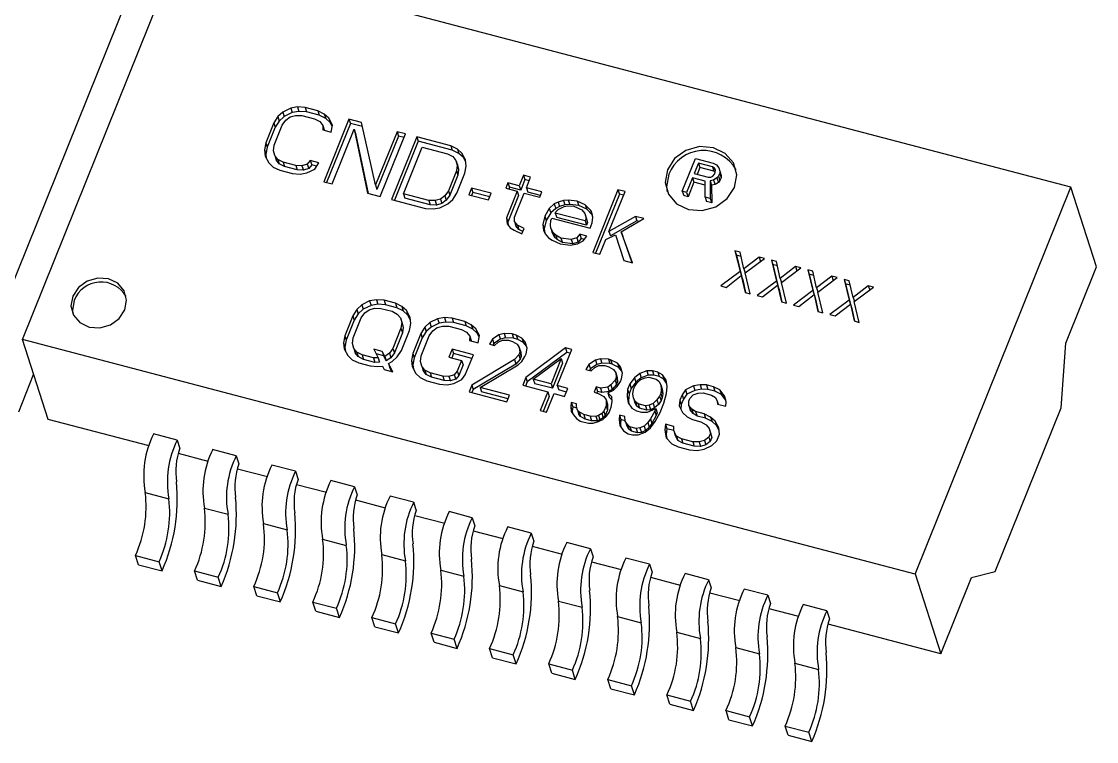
# Model space of a CAD drawing. Header units: millimetres. Extents: x 2 to 1109, y 2 to 430.
# Drawn here: x 88.8 to 105.67, y 192.52 to 203.81 of the extents above; entities that cross this region are included whole.
import ezdxf

# ---------------------------------------------------------------- set-up
doc = ezdxf.new("R2010")
doc.units = ezdxf.units.MM
doc.header["$LTSCALE"] = 0.5
doc.layers.add('几何体', color=7, linetype='Continuous')

msp = doc.modelspace()

# ---------------------------------------------------------------- linework, layer by layer
at = {"layer": '几何体'}
for p, q in [((88.36, 198.946), (90.801, 205.013)), ((88.818, 198.826), (91.259, 204.892)), ((105.264, 201.217), (91.263, 204.892)), ((92.903, 202.394), (92.825, 202.322)), ((93.026, 202.454), (92.903, 202.394)), ((92.903, 202.394), (92.926, 202.325)), ((93.048, 202.386), (92.926, 202.325)), ((93.02, 202.317), (93.103, 202.342)), ((93.131, 202.473), (93.026, 202.454)), ((93.026, 202.454), (93.048, 202.386)), ((93.154, 202.404), (93.048, 202.386)), ((93.103, 202.342), (93.2, 202.339)), ((93.251, 202.465), (93.131, 202.473)), ((93.131, 202.473), (93.154, 202.404)), ((93.273, 202.396), (93.154, 202.404)), ((93.2, 202.339), (93.4, 202.287)), ((93.451, 202.412), (93.251, 202.465)), ((93.251, 202.465), (93.273, 202.396)), ((93.473, 202.343), (93.273, 202.396)), ((93.553, 202.362), (93.451, 202.412)), ((93.451, 202.412), (93.473, 202.343)), ((93.576, 202.293), (93.473, 202.343)), ((93.625, 202.297), (93.553, 202.362)), ((93.553, 202.362), (93.576, 202.293)), ((92.761, 202.224), (92.635, 201.91)), ((92.825, 202.322), (92.761, 202.224)), ((92.761, 202.224), (92.783, 202.155)), ((92.768, 201.875), (92.894, 202.189)), ((92.847, 202.253), (92.783, 202.155)), ((92.825, 202.322), (92.847, 202.253)), ((92.926, 202.325), (92.847, 202.253)), ((92.894, 202.189), (92.95, 202.266)), ((92.95, 202.266), (93.02, 202.317)), ((93.4, 202.287), (93.481, 202.243)), ((93.481, 202.243), (93.531, 202.183)), ((93.531, 202.183), (93.528, 202.115)), ((93.531, 202.183), (93.553, 202.114)), ((93.939, 202.284), (93.544, 201.302)), ((93.648, 202.228), (93.576, 202.293)), ((93.962, 202.215), (93.589, 201.29)), ((93.681, 202.19), (93.625, 202.297)), ((93.625, 202.297), (93.648, 202.228)), ((93.677, 202.171), (93.648, 202.228)), ((93.661, 202.08), (93.681, 202.19)), ((94.139, 202.231), (93.939, 202.284)), ((93.939, 202.284), (93.962, 202.215)), ((94.154, 202.165), (93.962, 202.215)), ((94.358, 201.25), (94.139, 202.231)), ((92.783, 202.155), (92.657, 201.841)), ((93.528, 202.115), (93.661, 202.08)), ((93.553, 202.114), (93.553, 202.108)), ((93.677, 201.267), (94.022, 202.124)), ((94.022, 202.124), (94.233, 201.121)), ((94.022, 202.124), (94.044, 202.055)), ((94.044, 202.055), (94.241, 201.119)), ((94.695, 202.086), (94.358, 201.25)), ((94.717, 202.017), (94.38, 201.181)), ((94.432, 201.068), (94.828, 202.051)), ((95.005, 202.004), (94.61, 201.022)), ((94.828, 202.051), (94.695, 202.086)), ((94.695, 202.086), (94.717, 202.017)), ((94.805, 201.994), (94.717, 202.017)), ((95.538, 201.864), (95.005, 202.004)), ((95.005, 202.004), (95.028, 201.935)), ((92.635, 201.91), (92.615, 201.8)), ((92.635, 201.91), (92.657, 201.841)), ((92.657, 201.841), (92.637, 201.731)), ((92.757, 201.786), (92.768, 201.875)), ((95.028, 201.935), (94.655, 201.01)), ((94.794, 201.112), (95.088, 201.844)), ((95.561, 201.795), (95.028, 201.935)), ((95.088, 201.844), (95.488, 201.739)), ((95.641, 201.814), (95.538, 201.864)), ((95.538, 201.864), (95.561, 201.795)), ((92.615, 201.8), (92.626, 201.704)), ((92.615, 201.8), (92.637, 201.731)), ((92.626, 201.704), (92.681, 201.597)), ((92.637, 201.731), (92.644, 201.668)), ((92.776, 201.711), (92.757, 201.786)), ((92.826, 201.652), (92.776, 201.711)), ((92.776, 201.711), (92.798, 201.642)), ((95.488, 201.739), (95.568, 201.695)), ((95.663, 201.745), (95.561, 201.795)), ((95.568, 201.695), (95.618, 201.635)), ((95.713, 201.749), (95.641, 201.814)), ((95.641, 201.814), (95.663, 201.745)), ((95.735, 201.68), (95.663, 201.745)), ((95.768, 201.642), (95.713, 201.749)), ((95.713, 201.749), (95.735, 201.68)), ((95.772, 201.609), (95.735, 201.68)), ((99.168, 201.153), (99.374, 201.665)), ((99.374, 201.665), (99.652, 201.592)), ((92.681, 201.597), (92.753, 201.532)), ((92.753, 201.532), (92.856, 201.482)), ((92.848, 201.583), (92.798, 201.642)), ((92.906, 201.608), (92.826, 201.652)), ((92.826, 201.652), (92.848, 201.583)), ((92.928, 201.539), (92.848, 201.583)), ((93.106, 201.555), (92.906, 201.608)), ((92.906, 201.608), (92.928, 201.539)), ((93.128, 201.486), (92.928, 201.539)), ((93.203, 201.553), (93.106, 201.555)), ((93.106, 201.555), (93.128, 201.486)), ((93.287, 201.577), (93.203, 201.553)), ((93.203, 201.553), (93.225, 201.484)), ((93.309, 201.508), (93.225, 201.484)), ((93.281, 201.44), (93.403, 201.5)), ((93.334, 201.634), (93.287, 201.577)), ((93.287, 201.577), (93.309, 201.508)), ((93.356, 201.565), (93.309, 201.508)), ((93.467, 201.599), (93.334, 201.634)), ((93.334, 201.634), (93.356, 201.565)), ((93.432, 201.545), (93.356, 201.565)), ((93.403, 201.5), (93.467, 201.599)), ((95.618, 201.635), (95.637, 201.561)), ((95.618, 201.635), (95.641, 201.566)), ((95.637, 201.561), (95.626, 201.472)), ((95.637, 201.561), (95.66, 201.492)), ((95.641, 201.566), (95.66, 201.492)), ((95.66, 201.492), (95.648, 201.403)), ((95.759, 201.437), (95.779, 201.547)), ((95.779, 201.547), (95.768, 201.642)), ((99.422, 201.593), (99.356, 201.429)), ((99.444, 201.524), (99.401, 201.417)), ((99.642, 201.535), (99.422, 201.593)), ((99.422, 201.593), (99.444, 201.524)), ((99.664, 201.466), (99.444, 201.524)), ((99.672, 201.515), (99.642, 201.535)), ((99.642, 201.535), (99.664, 201.466)), ((99.652, 201.592), (99.706, 201.566)), ((99.687, 201.487), (99.672, 201.515)), ((99.672, 201.515), (99.686, 201.472)), ((99.706, 201.566), (99.739, 201.521)), ((99.739, 201.521), (99.756, 201.469)), ((92.856, 201.482), (93.055, 201.43)), ((93.055, 201.43), (93.175, 201.422)), ((93.225, 201.484), (93.128, 201.486)), ((93.175, 201.422), (93.281, 201.44)), ((95.626, 201.472), (95.5, 201.158)), ((95.648, 201.403), (95.522, 201.089)), ((95.626, 201.472), (95.648, 201.403)), ((95.633, 201.123), (95.759, 201.437)), ((96.679, 201.403), (96.612, 201.236)), ((96.701, 201.334), (96.634, 201.167)), ((96.79, 201.374), (96.679, 201.403)), ((96.679, 201.403), (96.701, 201.334)), ((96.767, 201.317), (96.701, 201.334)), ((96.723, 201.207), (96.79, 201.374)), ((99.33, 201.364), (99.237, 201.134)), ((99.527, 201.312), (99.33, 201.364)), ((99.33, 201.364), (99.352, 201.295)), ((99.356, 201.429), (99.576, 201.371)), ((99.576, 201.371), (99.615, 201.373)), ((99.66, 201.325), (99.605, 201.315)), ((99.615, 201.373), (99.647, 201.389)), ((99.647, 201.389), (99.672, 201.418)), ((99.712, 201.36), (99.66, 201.325)), ((99.66, 201.325), (99.682, 201.256)), ((99.685, 201.452), (99.664, 201.466)), ((99.672, 201.418), (99.685, 201.451)), ((99.685, 201.451), (99.687, 201.487)), ((99.737, 201.389), (99.712, 201.36)), ((99.712, 201.36), (99.735, 201.291)), ((99.759, 201.32), (99.735, 201.291)), ((99.755, 201.433), (99.737, 201.389)), ((99.737, 201.389), (99.759, 201.32)), ((99.756, 201.469), (99.755, 201.433)), ((99.755, 201.433), (99.777, 201.364)), ((99.756, 201.469), (99.779, 201.4)), ((99.777, 201.364), (99.759, 201.32)), ((99.779, 201.4), (99.777, 201.364)), ((93.544, 201.302), (93.677, 201.267)), ((94.358, 201.25), (94.38, 201.181)), ((95.5, 201.158), (95.444, 201.08)), ((95.5, 201.158), (95.522, 201.089)), ((95.861, 201.202), (95.819, 201.097)), ((96.172, 201.12), (95.861, 201.202)), ((95.861, 201.202), (95.883, 201.133)), ((96.434, 201.283), (96.4, 201.199)), ((96.4, 201.199), (96.578, 201.152)), ((96.578, 201.152), (96.41, 200.734)), ((96.612, 201.236), (96.434, 201.283)), ((96.434, 201.283), (96.456, 201.214)), ((96.456, 201.214), (96.446, 201.187)), ((96.634, 201.167), (96.456, 201.214)), ((96.578, 201.152), (96.6, 201.083)), ((96.612, 201.236), (96.634, 201.167)), ((96.967, 201.143), (96.723, 201.207)), ((96.723, 201.207), (96.745, 201.138)), ((98.159, 201.176), (97.764, 200.194)), ((98.27, 201.147), (98.159, 201.176)), ((98.159, 201.176), (98.181, 201.107)), ((99.237, 201.134), (99.168, 201.153)), ((99.168, 201.153), (99.19, 201.084)), ((99.352, 201.295), (99.26, 201.066)), ((99.527, 201.249), (99.352, 201.295)), ((99.527, 201.058), (99.527, 201.312)), ((99.605, 201.315), (99.608, 201.037)), ((99.605, 201.315), (99.627, 201.247)), ((99.682, 201.256), (99.627, 201.247)), ((99.627, 201.247), (99.631, 200.968)), ((99.735, 201.291), (99.682, 201.256)), ((102.822, 195.15), (105.264, 201.217)), ((105.665, 199.966), (105.261, 201.218)), ((94.233, 201.121), (94.432, 201.068)), ((94.61, 201.022), (95.143, 200.882)), ((95.194, 201.007), (94.794, 201.112)), ((94.794, 201.112), (94.816, 201.043)), ((95.216, 200.938), (94.816, 201.043)), ((95.291, 201.005), (95.194, 201.007)), ((95.194, 201.007), (95.216, 200.938)), ((95.374, 201.029), (95.291, 201.005)), ((95.291, 201.005), (95.313, 200.936)), ((95.444, 201.08), (95.374, 201.029)), ((95.374, 201.029), (95.397, 200.96)), ((95.466, 201.011), (95.397, 200.96)), ((95.444, 201.08), (95.466, 201.011)), ((95.522, 201.089), (95.466, 201.011)), ((95.491, 200.952), (95.569, 201.024)), ((95.569, 201.024), (95.633, 201.123)), ((95.819, 201.097), (96.13, 201.016)), ((95.883, 201.133), (95.864, 201.085)), ((96.149, 201.063), (95.883, 201.133)), ((96.13, 201.016), (96.172, 201.12)), ((96.6, 201.083), (96.432, 200.665)), ((96.538, 200.747), (96.689, 201.123)), ((96.689, 201.123), (96.933, 201.059)), ((96.944, 201.086), (96.745, 201.138)), ((96.933, 201.059), (96.967, 201.143)), ((97.222, 200.983), (97.161, 200.953)), ((97.306, 201.008), (97.222, 200.983)), ((97.222, 200.983), (97.244, 200.914)), ((97.381, 201.011), (97.306, 201.008)), ((97.306, 201.008), (97.328, 200.939)), ((97.522, 200.997), (97.381, 201.011)), ((97.381, 201.011), (97.403, 200.942)), ((97.647, 200.941), (97.522, 200.997)), ((97.522, 200.997), (97.545, 200.928)), ((98.181, 201.107), (97.809, 200.182)), ((98.018, 200.52), (98.27, 201.147)), ((98.247, 201.09), (98.181, 201.107)), ((99.26, 201.066), (99.19, 201.084)), ((99.237, 201.134), (99.26, 201.066)), ((99.608, 201.037), (99.527, 201.058)), ((99.527, 201.058), (99.549, 200.99)), ((99.631, 200.968), (99.549, 200.99)), ((99.608, 201.037), (99.631, 200.968)), ((95.143, 200.882), (95.263, 200.874)), ((95.313, 200.936), (95.216, 200.938)), ((95.263, 200.874), (95.368, 200.892)), ((95.397, 200.96), (95.313, 200.936)), ((95.368, 200.892), (95.491, 200.952)), ((97.083, 200.881), (97.01, 200.762)), ((97.161, 200.953), (97.083, 200.881)), ((97.083, 200.881), (97.105, 200.812)), ((97.183, 200.884), (97.105, 200.812)), ((97.161, 200.953), (97.183, 200.884)), ((97.177, 200.81), (97.185, 200.831)), ((97.244, 200.914), (97.183, 200.884)), ((97.185, 200.831), (97.224, 200.867)), ((97.224, 200.867), (97.316, 200.912)), ((97.328, 200.939), (97.244, 200.914)), ((97.316, 200.912), (97.369, 200.922)), ((97.403, 200.942), (97.328, 200.939)), ((97.369, 200.922), (97.466, 200.919)), ((97.545, 200.928), (97.403, 200.942)), ((97.466, 200.919), (97.591, 200.863)), ((97.669, 200.872), (97.545, 200.928)), ((97.591, 200.863), (97.641, 200.804)), ((97.733, 200.849), (97.647, 200.941)), ((97.647, 200.941), (97.669, 200.872)), ((97.755, 200.78), (97.669, 200.872)), ((97.766, 200.748), (97.733, 200.849)), ((97.733, 200.849), (97.755, 200.78)), ((96.41, 200.734), (96.421, 200.639)), ((96.41, 200.734), (96.432, 200.665)), ((96.432, 200.665), (96.437, 200.619)), ((96.535, 200.678), (96.538, 200.747)), ((96.584, 200.619), (96.535, 200.678)), ((96.535, 200.678), (96.557, 200.61)), ((97.01, 200.762), (96.982, 200.63)), ((97.032, 200.693), (97.004, 200.561)), ((97.01, 200.762), (97.032, 200.693)), ((97.105, 200.812), (97.032, 200.693)), ((97.101, 200.622), (97.104, 200.691)), ((97.104, 200.691), (97.121, 200.732)), ((97.121, 200.732), (97.721, 200.575)), ((97.643, 200.688), (97.177, 200.81)), ((97.177, 200.81), (97.199, 200.741)), ((97.666, 200.619), (97.199, 200.741)), ((97.641, 200.804), (97.66, 200.73)), ((97.641, 200.804), (97.663, 200.735)), ((97.66, 200.73), (97.643, 200.688)), ((97.643, 200.688), (97.666, 200.619)), ((97.66, 200.73), (97.682, 200.661)), ((97.663, 200.735), (97.682, 200.661)), ((97.682, 200.661), (97.666, 200.619)), ((97.721, 200.575), (97.754, 200.659)), ((97.754, 200.659), (97.766, 200.748)), ((97.766, 200.748), (97.755, 200.78)), ((98.433, 200.758), (98.018, 200.52)), ((98.455, 200.689), (98.04, 200.451)), ((98.212, 200.515), (98.566, 200.723)), ((98.566, 200.723), (98.433, 200.758)), ((98.433, 200.758), (98.455, 200.689)), ((98.492, 200.679), (98.455, 200.689)), ((96.421, 200.639), (96.47, 200.58)), ((96.47, 200.58), (96.529, 200.541)), ((96.529, 200.541), (96.653, 200.485)), ((96.607, 200.55), (96.557, 200.61)), ((96.687, 200.569), (96.584, 200.619)), ((96.584, 200.619), (96.607, 200.55)), ((96.668, 200.521), (96.607, 200.55)), ((96.653, 200.485), (96.687, 200.569)), ((96.982, 200.63), (96.993, 200.535)), ((96.982, 200.63), (97.004, 200.561)), ((96.993, 200.535), (97.02, 200.482)), ((97.004, 200.561), (97.011, 200.499)), ((97.02, 200.482), (97.07, 200.422)), ((97.107, 200.574), (97.101, 200.622)), ((97.148, 200.494), (97.107, 200.574)), ((97.107, 200.574), (97.129, 200.506)), ((97.17, 200.425), (97.129, 200.506)), ((97.184, 200.462), (97.148, 200.494)), ((97.148, 200.494), (97.17, 200.425)), ((97.559, 200.479), (97.512, 200.422)), ((97.67, 200.45), (97.559, 200.479)), ((97.559, 200.479), (97.582, 200.41)), ((98.018, 200.52), (98.04, 200.451)), ((98.386, 200.031), (98.212, 200.515)), ((98.212, 200.515), (98.235, 200.446)), ((97.07, 200.422), (97.128, 200.384)), ((97.128, 200.384), (97.253, 200.328)), ((97.206, 200.393), (97.17, 200.425)), ((97.265, 200.417), (97.184, 200.462)), ((97.184, 200.462), (97.206, 200.393)), ((97.287, 200.349), (97.206, 200.393)), ((97.253, 200.328), (97.417, 200.308)), ((97.428, 200.398), (97.265, 200.417)), ((97.265, 200.417), (97.287, 200.349)), ((97.451, 200.329), (97.287, 200.349)), ((97.417, 200.308), (97.523, 200.327)), ((97.512, 200.422), (97.428, 200.398)), ((97.428, 200.398), (97.451, 200.329)), ((97.534, 200.353), (97.451, 200.329)), ((97.512, 200.422), (97.534, 200.353)), ((97.523, 200.327), (97.614, 200.372)), ((97.582, 200.41), (97.534, 200.353)), ((97.632, 200.397), (97.582, 200.41)), ((97.614, 200.372), (97.67, 200.45)), ((97.875, 200.165), (97.967, 200.395)), ((97.967, 200.395), (98.121, 200.47)), ((98.121, 200.47), (98.253, 200.066)), ((98.383, 200.031), (98.235, 200.446)), ((97.764, 200.194), (97.875, 200.165)), ((100.076, 200.198), (99.995, 200.219)), ((99.995, 200.219), (100.074, 199.893)), ((99.995, 200.219), (100.017, 200.151)), ((100.091, 200.131), (100.017, 200.151)), ((100.017, 200.151), (100.096, 199.824)), ((100.136, 199.934), (100.076, 200.198)), ((98.253, 200.066), (98.386, 200.031)), ((100.375, 200.12), (100.136, 199.934)), ((100.155, 199.872), (100.457, 200.098)), ((100.457, 200.098), (100.375, 200.12)), ((100.375, 200.12), (100.397, 200.053)), ((100.647, 200.048), (100.565, 200.07)), ((100.565, 200.07), (100.644, 199.743)), ((100.565, 200.07), (100.588, 200.001)), ((100.662, 199.981), (100.588, 200.001)), ((100.588, 200.001), (100.667, 199.675)), ((100.706, 199.785), (100.647, 200.048)), ((100.946, 199.97), (100.706, 199.785)), ((101.027, 199.949), (100.946, 199.97)), ((100.946, 199.97), (100.967, 199.903)), ((100.074, 199.893), (99.773, 199.667)), ((99.854, 199.645), (100.094, 199.831)), ((100.074, 199.893), (100.096, 199.824)), ((100.094, 199.831), (100.153, 199.567)), ((100.094, 199.831), (100.116, 199.762)), ((100.096, 199.824), (100.096, 199.824)), ((100.136, 199.934), (100.156, 199.872)), ((100.234, 199.546), (100.155, 199.872)), ((100.726, 199.722), (101.027, 199.949)), ((101.217, 199.899), (101.136, 199.92)), ((101.136, 199.92), (101.215, 199.594)), ((101.136, 199.92), (101.158, 199.851)), ((101.232, 199.832), (101.158, 199.851)), ((101.158, 199.851), (101.237, 199.525)), ((101.276, 199.635), (101.217, 199.899)), ((101.516, 199.82), (101.276, 199.635)), ((101.597, 199.799), (101.516, 199.82)), ((101.516, 199.82), (101.537, 199.754)), ((105.183, 198.769), (105.665, 199.966)), ((99.773, 199.667), (99.854, 199.645)), ((100.116, 199.762), (100.16, 199.565)), ((100.644, 199.743), (100.343, 199.517)), ((100.424, 199.496), (100.664, 199.681)), ((100.644, 199.743), (100.667, 199.675)), ((100.664, 199.681), (100.723, 199.417)), ((100.664, 199.681), (100.686, 199.612)), ((100.667, 199.675), (100.666, 199.674)), ((100.706, 199.785), (100.726, 199.722)), ((100.805, 199.396), (100.726, 199.722)), ((101.276, 199.635), (101.296, 199.573)), ((101.296, 199.572), (101.597, 199.799)), ((101.788, 199.749), (101.706, 199.77)), ((101.706, 199.77), (101.785, 199.444)), ((101.706, 199.77), (101.728, 199.701)), ((101.803, 199.682), (101.728, 199.701)), ((101.728, 199.701), (101.807, 199.375)), ((101.847, 199.485), (101.788, 199.749)), ((102.086, 199.67), (101.847, 199.485)), ((101.866, 199.423), (102.168, 199.649)), ((102.168, 199.649), (102.086, 199.67)), ((102.086, 199.67), (102.108, 199.604)), ((100.153, 199.567), (100.234, 199.546)), ((100.343, 199.517), (100.424, 199.496)), ((100.686, 199.612), (100.73, 199.415)), ((101.215, 199.594), (100.913, 199.367)), ((100.995, 199.346), (101.235, 199.531)), ((101.215, 199.594), (101.237, 199.525)), ((101.235, 199.531), (101.294, 199.268)), ((101.235, 199.531), (101.257, 199.462)), ((101.237, 199.525), (101.237, 199.525)), ((101.375, 199.246), (101.296, 199.572)), ((101.847, 199.485), (101.867, 199.423)), ((94.065, 199.299), (94.001, 199.201)), ((94.143, 199.371), (94.065, 199.299)), ((94.065, 199.299), (94.087, 199.231)), ((94.165, 199.303), (94.087, 199.231)), ((94.265, 199.432), (94.143, 199.371)), ((94.143, 199.371), (94.165, 199.303)), ((94.288, 199.363), (94.165, 199.303)), ((94.259, 199.295), (94.343, 199.319)), ((94.371, 199.45), (94.265, 199.432)), ((94.265, 199.432), (94.288, 199.363)), ((94.393, 199.381), (94.288, 199.363)), ((94.343, 199.319), (94.44, 199.316)), ((94.49, 199.442), (94.371, 199.45)), ((94.371, 199.45), (94.393, 199.381)), ((94.513, 199.373), (94.393, 199.381)), ((94.44, 199.316), (94.618, 199.27)), ((94.668, 199.395), (94.49, 199.442)), ((94.49, 199.442), (94.513, 199.373)), ((94.69, 199.326), (94.513, 199.373)), ((94.771, 199.345), (94.668, 199.395)), ((94.668, 199.395), (94.69, 199.326)), ((94.793, 199.276), (94.69, 199.326)), ((94.843, 199.28), (94.771, 199.345)), ((94.771, 199.345), (94.793, 199.276)), ((100.723, 199.417), (100.805, 199.396)), ((100.913, 199.367), (100.995, 199.346)), ((101.257, 199.462), (101.301, 199.266)), ((101.785, 199.444), (101.484, 199.218)), ((101.565, 199.196), (101.805, 199.382)), ((101.785, 199.444), (101.807, 199.375)), ((101.805, 199.382), (101.864, 199.118)), ((101.805, 199.382), (101.827, 199.313)), ((101.807, 199.375), (101.807, 199.375)), ((101.827, 199.313), (101.871, 199.116)), ((101.945, 199.096), (101.866, 199.423)), ((94.001, 199.201), (93.874, 198.887)), ((94.023, 199.132), (93.897, 198.818)), ((94.001, 199.201), (94.023, 199.132)), ((94.008, 198.852), (94.134, 199.166)), ((94.087, 199.231), (94.023, 199.132)), ((94.134, 199.166), (94.19, 199.244)), ((94.19, 199.244), (94.259, 199.295)), ((94.618, 199.27), (94.698, 199.226)), ((94.698, 199.226), (94.748, 199.166)), ((94.748, 199.166), (94.767, 199.092)), ((94.748, 199.166), (94.77, 199.097)), ((94.865, 199.211), (94.793, 199.276)), ((94.898, 199.173), (94.843, 199.28)), ((94.843, 199.28), (94.865, 199.211)), ((94.902, 199.14), (94.865, 199.211)), ((94.909, 199.078), (94.898, 199.173)), ((95.331, 199.152), (95.209, 199.092)), ((95.437, 199.17), (95.331, 199.152)), ((95.331, 199.152), (95.354, 199.083)), ((95.557, 199.162), (95.437, 199.17)), ((95.437, 199.17), (95.459, 199.101)), ((95.756, 199.11), (95.557, 199.162)), ((95.557, 199.162), (95.579, 199.093)), ((101.294, 199.268), (101.375, 199.246)), ((101.484, 199.218), (101.565, 199.196)), ((94.756, 199.003), (94.629, 198.689)), ((94.767, 199.092), (94.756, 199.003)), ((94.756, 199.003), (94.778, 198.934)), ((94.763, 198.654), (94.889, 198.968)), ((94.767, 199.092), (94.789, 199.023)), ((94.77, 199.097), (94.789, 199.023)), ((94.789, 199.023), (94.778, 198.934)), ((94.889, 198.968), (94.909, 199.078)), ((95.131, 199.02), (95.067, 198.921)), ((95.209, 199.092), (95.131, 199.02)), ((95.131, 199.02), (95.153, 198.951)), ((95.231, 199.023), (95.153, 198.951)), ((95.2, 198.886), (95.256, 198.964)), ((95.209, 199.092), (95.231, 199.023)), ((95.354, 199.083), (95.231, 199.023)), ((95.256, 198.964), (95.325, 199.015)), ((95.325, 199.015), (95.409, 199.039)), ((95.459, 199.101), (95.354, 199.083)), ((95.409, 199.039), (95.506, 199.037)), ((95.579, 199.093), (95.459, 199.101)), ((95.506, 199.037), (95.706, 198.984)), ((95.779, 199.041), (95.579, 199.093)), ((95.706, 198.984), (95.786, 198.94)), ((95.859, 199.06), (95.756, 199.11)), ((95.756, 199.11), (95.779, 199.041)), ((95.881, 198.991), (95.779, 199.041)), ((95.931, 198.994), (95.859, 199.06)), ((95.859, 199.06), (95.881, 198.991)), ((95.953, 198.926), (95.881, 198.991)), ((95.986, 198.888), (95.931, 198.994)), ((95.931, 198.994), (95.953, 198.926)), ((101.864, 199.118), (101.945, 199.096)), ((89.223, 197.575), (88.818, 198.826)), ((102.822, 195.15), (88.821, 198.825)), ((93.874, 198.887), (93.855, 198.777)), ((93.874, 198.887), (93.897, 198.818)), ((93.897, 198.818), (93.877, 198.708)), ((93.996, 198.763), (94.008, 198.852)), ((94.778, 198.934), (94.652, 198.62)), ((95.067, 198.921), (94.94, 198.607)), ((95.089, 198.852), (94.963, 198.539)), ((95.067, 198.921), (95.089, 198.852)), ((95.074, 198.572), (95.2, 198.886)), ((95.153, 198.951), (95.089, 198.852)), ((95.786, 198.94), (95.836, 198.881)), ((95.836, 198.881), (95.833, 198.812)), ((95.833, 198.812), (95.966, 198.777)), ((95.836, 198.881), (95.858, 198.812)), ((95.858, 198.812), (95.858, 198.806)), ((95.983, 198.868), (95.953, 198.926)), ((95.966, 198.777), (95.986, 198.888)), ((96.193, 198.833), (96.143, 198.754)), ((96.293, 198.9), (96.193, 198.833)), ((96.193, 198.833), (96.215, 198.764)), ((96.315, 198.831), (96.215, 198.764)), ((96.283, 198.786), (96.349, 198.815)), ((96.375, 198.924), (96.293, 198.9)), ((96.293, 198.9), (96.315, 198.831)), ((96.397, 198.855), (96.315, 198.831)), ((96.349, 198.815), (96.44, 198.815)), ((96.499, 198.915), (96.375, 198.924)), ((96.375, 198.924), (96.397, 198.855)), ((96.521, 198.846), (96.397, 198.855)), ((96.44, 198.815), (96.506, 198.797)), ((96.564, 198.898), (96.499, 198.915)), ((96.499, 198.915), (96.521, 198.846)), ((96.506, 198.797), (96.58, 198.755)), ((96.587, 198.829), (96.521, 198.846)), ((96.654, 198.851), (96.564, 198.898)), ((96.564, 198.898), (96.587, 198.829)), ((96.677, 198.782), (96.587, 198.829)), ((96.703, 198.792), (96.654, 198.851)), ((96.654, 198.851), (96.677, 198.782)), ((96.736, 198.691), (96.703, 198.792)), ((93.855, 198.777), (93.865, 198.682)), ((93.855, 198.777), (93.877, 198.708)), ((93.865, 198.682), (93.92, 198.575)), ((93.877, 198.708), (93.884, 198.646)), ((94.015, 198.688), (93.996, 198.763)), ((94.065, 198.629), (94.015, 198.688)), ((94.015, 198.688), (94.038, 198.62)), ((94.146, 198.585), (94.065, 198.629)), ((94.065, 198.629), (94.087, 198.56)), ((94.329, 198.675), (94.398, 198.542)), ((94.463, 198.64), (94.329, 198.675)), ((94.504, 198.56), (94.463, 198.64)), ((94.463, 198.64), (94.485, 198.572)), ((94.629, 198.689), (94.574, 198.611)), ((94.629, 198.689), (94.652, 198.62)), ((94.698, 198.555), (94.763, 198.654)), ((95.558, 198.677), (95.507, 198.551)), ((95.891, 198.589), (95.558, 198.677)), ((95.558, 198.677), (95.58, 198.608)), ((96.143, 198.754), (96.225, 198.732)), ((96.215, 198.764), (96.199, 198.739)), ((96.225, 198.732), (96.283, 198.786)), ((96.58, 198.755), (96.612, 198.7)), ((96.62, 198.629), (96.603, 198.587)), ((96.612, 198.7), (96.62, 198.629)), ((96.612, 198.7), (96.634, 198.631)), ((96.62, 198.629), (96.642, 198.56)), ((96.634, 198.631), (96.642, 198.56)), ((96.725, 198.724), (96.677, 198.782)), ((97.337, 198.695), (96.715, 198.234)), ((96.718, 198.603), (96.736, 198.691)), ((97.359, 198.626), (96.737, 198.165)), ((97.208, 198.105), (97.435, 198.669)), ((97.435, 198.669), (97.337, 198.695)), ((97.337, 198.695), (97.359, 198.626)), ((97.412, 198.612), (97.359, 198.626)), ((105.109, 197.755), (105.183, 198.769)), ((93.92, 198.575), (93.992, 198.51)), ((93.992, 198.51), (94.095, 198.46)), ((94.087, 198.56), (94.038, 198.62)), ((94.168, 198.516), (94.087, 198.56)), ((94.095, 198.46), (94.273, 198.413)), ((94.323, 198.538), (94.146, 198.585)), ((94.146, 198.585), (94.168, 198.516)), ((94.346, 198.469), (94.168, 198.516)), ((94.398, 198.542), (94.323, 198.538)), ((94.323, 198.538), (94.346, 198.469)), ((94.421, 198.473), (94.346, 198.469)), ((94.485, 198.572), (94.367, 198.602)), ((94.398, 198.542), (94.421, 198.473)), ((94.526, 198.491), (94.485, 198.572)), ((94.574, 198.611), (94.504, 198.56)), ((94.504, 198.56), (94.526, 198.491)), ((94.596, 198.542), (94.526, 198.491)), ((94.559, 198.453), (94.62, 198.483)), ((94.628, 198.32), (94.559, 198.453)), ((94.559, 198.453), (94.581, 198.384)), ((94.574, 198.611), (94.596, 198.542)), ((94.652, 198.62), (94.596, 198.542)), ((94.62, 198.483), (94.698, 198.555)), ((94.94, 198.607), (94.921, 198.497)), ((94.921, 198.497), (94.931, 198.402)), ((94.921, 198.497), (94.943, 198.428)), ((94.94, 198.607), (94.963, 198.539)), ((94.963, 198.539), (94.943, 198.428)), ((95.062, 198.483), (95.074, 198.572)), ((95.081, 198.409), (95.062, 198.483)), ((95.507, 198.551), (95.707, 198.499)), ((95.58, 198.608), (95.552, 198.539)), ((95.868, 198.532), (95.58, 198.608)), ((95.707, 198.499), (95.64, 198.331)), ((95.707, 198.499), (95.729, 198.43)), ((95.765, 198.276), (95.891, 198.589)), ((96.536, 198.512), (95.866, 198.11)), ((96.603, 198.587), (96.536, 198.512)), ((96.536, 198.512), (96.559, 198.443)), ((96.625, 198.518), (96.559, 198.443)), ((96.593, 198.428), (96.651, 198.482)), ((96.603, 198.587), (96.625, 198.518)), ((96.642, 198.56), (96.625, 198.518)), ((96.651, 198.482), (96.701, 198.561)), ((96.701, 198.561), (96.718, 198.603)), ((96.83, 198.204), (97.269, 198.528)), ((97.269, 198.528), (97.11, 198.13)), ((97.292, 198.459), (97.132, 198.062)), ((97.269, 198.528), (97.292, 198.459)), ((97.805, 198.503), (97.705, 198.436)), ((97.887, 198.527), (97.805, 198.503)), ((97.805, 198.503), (97.827, 198.434)), ((97.909, 198.458), (97.827, 198.434)), ((98.011, 198.518), (97.887, 198.527)), ((97.887, 198.527), (97.909, 198.458)), ((98.033, 198.449), (97.909, 198.458)), ((98.043, 198.509), (98.011, 198.518)), ((98.011, 198.518), (98.033, 198.449)), ((98.15, 198.458), (98.043, 198.509)), ((98.043, 198.509), (98.066, 198.44)), ((98.199, 198.399), (98.15, 198.458)), ((98.15, 198.458), (98.172, 198.389)), ((94.273, 198.413), (94.392, 198.405)), ((94.392, 198.405), (94.467, 198.408)), ((94.467, 198.408), (94.495, 198.355)), ((94.495, 198.355), (94.628, 198.32)), ((94.613, 198.324), (94.581, 198.384)), ((94.931, 198.402), (94.987, 198.295)), ((94.943, 198.428), (94.95, 198.366)), ((94.987, 198.295), (95.059, 198.23)), ((95.131, 198.349), (95.081, 198.409)), ((95.081, 198.409), (95.104, 198.34)), ((95.153, 198.28), (95.104, 198.34)), ((95.212, 198.305), (95.131, 198.349)), ((95.131, 198.349), (95.153, 198.28)), ((95.412, 198.253), (95.212, 198.305)), ((95.212, 198.305), (95.234, 198.236)), ((95.64, 198.331), (95.592, 198.275)), ((95.64, 198.331), (95.662, 198.263)), ((95.729, 198.43), (95.662, 198.263)), ((96.559, 198.443), (95.888, 198.041)), ((95.997, 198.076), (96.593, 198.428)), ((97.705, 198.436), (97.655, 198.357)), ((97.655, 198.357), (97.737, 198.335)), ((97.705, 198.436), (97.727, 198.367)), ((97.727, 198.367), (97.712, 198.342)), ((97.827, 198.434), (97.727, 198.367)), ((97.737, 198.335), (97.795, 198.39)), ((97.795, 198.39), (97.862, 198.418)), ((97.862, 198.418), (97.952, 198.418)), ((97.952, 198.418), (98.018, 198.401)), ((98.018, 198.401), (98.092, 198.358)), ((98.066, 198.44), (98.033, 198.449)), ((98.172, 198.389), (98.066, 198.44)), ((98.092, 198.358), (98.124, 198.303)), ((98.124, 198.303), (98.132, 198.232)), ((98.124, 198.303), (98.146, 198.234)), ((98.221, 198.331), (98.172, 198.389)), ((98.231, 198.298), (98.199, 198.399)), ((98.214, 198.21), (98.231, 198.298)), ((98.503, 198.296), (98.42, 198.226)), ((98.61, 198.337), (98.503, 198.296)), ((98.503, 198.296), (98.525, 198.227)), ((98.701, 198.337), (98.61, 198.337)), ((98.61, 198.337), (98.633, 198.269)), ((98.783, 198.315), (98.701, 198.337)), ((98.701, 198.337), (98.723, 198.268)), ((98.857, 198.273), (98.783, 198.315)), ((98.783, 198.315), (98.805, 198.246)), ((88.761, 197.696), (88.995, 198.277)), ((95.059, 198.23), (95.161, 198.18)), ((95.234, 198.236), (95.153, 198.28)), ((95.161, 198.18), (95.361, 198.127)), ((95.434, 198.184), (95.234, 198.236)), ((95.361, 198.127), (95.481, 198.119)), ((95.509, 198.25), (95.412, 198.253)), ((95.412, 198.253), (95.434, 198.184)), ((95.531, 198.181), (95.434, 198.184)), ((95.481, 198.119), (95.586, 198.137)), ((95.592, 198.275), (95.509, 198.25)), ((95.509, 198.25), (95.531, 198.181)), ((95.615, 198.206), (95.531, 198.181)), ((95.586, 198.137), (95.709, 198.198)), ((95.592, 198.275), (95.615, 198.206)), ((95.662, 198.263), (95.615, 198.206)), ((95.709, 198.198), (95.765, 198.276)), ((96.715, 198.234), (96.665, 198.109)), ((96.737, 198.165), (96.71, 198.097)), ((96.715, 198.234), (96.737, 198.165)), ((97.11, 198.13), (96.83, 198.204)), ((96.83, 198.204), (96.853, 198.135)), ((97.132, 198.062), (96.853, 198.135)), ((97.11, 198.13), (97.132, 198.062)), ((98.048, 198.115), (97.999, 198.082)), ((98.115, 198.19), (98.048, 198.115)), ((98.048, 198.115), (98.071, 198.046)), ((98.137, 198.121), (98.071, 198.046)), ((98.132, 198.232), (98.115, 198.19)), ((98.115, 198.19), (98.137, 198.121)), ((98.132, 198.232), (98.154, 198.163)), ((98.154, 198.163), (98.137, 198.121)), ((98.146, 198.234), (98.154, 198.163)), ((98.147, 198.089), (98.197, 198.169)), ((98.197, 198.169), (98.214, 198.21)), ((98.345, 198.13), (98.311, 198.046)), ((98.42, 198.226), (98.345, 198.13)), ((98.345, 198.13), (98.367, 198.061)), ((98.442, 198.157), (98.367, 198.061)), ((98.419, 198.087), (98.46, 198.146)), ((98.42, 198.226), (98.442, 198.157)), ((98.525, 198.227), (98.442, 198.157)), ((98.46, 198.146), (98.519, 198.2)), ((98.519, 198.2), (98.585, 198.229)), ((98.633, 198.269), (98.525, 198.227)), ((98.585, 198.229), (98.642, 198.237)), ((98.723, 198.268), (98.633, 198.269)), ((98.642, 198.237), (98.757, 198.206)), ((98.805, 198.246), (98.723, 198.268)), ((98.757, 198.206), (98.798, 198.173)), ((98.798, 198.173), (98.831, 198.118)), ((98.879, 198.204), (98.805, 198.246)), ((98.831, 198.118), (98.838, 198.046)), ((98.831, 198.118), (98.853, 198.049)), ((98.914, 198.188), (98.857, 198.273)), ((98.857, 198.273), (98.879, 198.204)), ((98.921, 198.141), (98.879, 198.204)), ((98.929, 198.092), (98.914, 198.188)), ((99.448, 198.117), (99.343, 198.099)), ((99.546, 198.115), (99.448, 198.117)), ((99.448, 198.117), (99.471, 198.049)), ((99.657, 198.086), (99.546, 198.115)), ((99.546, 198.115), (99.568, 198.046)), ((95.866, 198.11), (95.824, 198.006)), ((95.824, 198.006), (96.416, 197.85)), ((95.866, 198.11), (95.888, 198.041)), ((95.888, 198.041), (95.869, 197.994)), ((96.458, 197.955), (95.997, 198.076)), ((95.997, 198.076), (96.02, 198.007)), ((96.435, 197.898), (96.02, 198.007)), ((96.416, 197.85), (96.458, 197.955)), ((96.665, 198.109), (97.059, 198.005)), ((97.059, 198.005), (96.941, 197.712)), ((97.04, 197.687), (97.158, 197.979)), ((97.059, 198.005), (97.081, 197.936)), ((97.158, 197.979), (97.322, 197.936)), ((97.373, 198.061), (97.208, 198.105)), ((97.208, 198.105), (97.231, 198.036)), ((97.35, 198.004), (97.231, 198.036)), ((97.322, 197.936), (97.373, 198.061)), ((97.818, 198.083), (97.784, 198)), ((97.784, 198), (97.85, 197.982)), ((97.883, 198.066), (97.818, 198.083)), ((97.818, 198.083), (97.84, 198.014)), ((97.84, 198.014), (97.829, 197.988)), ((97.906, 197.997), (97.84, 198.014)), ((97.85, 197.982), (97.94, 197.936)), ((97.999, 198.082), (97.883, 198.066)), ((97.883, 198.066), (97.906, 197.997)), ((98.021, 198.013), (97.906, 197.997)), ((97.998, 197.99), (98.089, 198.035)), ((98.063, 197.926), (97.998, 197.99)), ((97.998, 197.99), (98.02, 197.921)), ((97.999, 198.082), (98.021, 198.013)), ((98.071, 198.046), (98.021, 198.013)), ((98.089, 198.035), (98.147, 198.089)), ((98.311, 198.046), (98.302, 197.933)), ((98.311, 198.046), (98.334, 197.977)), ((98.334, 197.977), (98.324, 197.864)), ((98.367, 198.061), (98.334, 197.977)), ((98.393, 197.978), (98.402, 198.045)), ((98.401, 197.907), (98.393, 197.978)), ((98.402, 198.045), (98.419, 198.087)), ((98.83, 197.979), (98.813, 197.938)), ((98.838, 198.046), (98.83, 197.979)), ((98.83, 197.979), (98.852, 197.911)), ((98.838, 198.046), (98.861, 197.978)), ((98.861, 197.978), (98.852, 197.911)), ((98.853, 198.049), (98.861, 197.978)), ((98.878, 197.828), (98.92, 197.979)), ((98.92, 197.979), (98.929, 198.092)), ((99.164, 197.961), (99.131, 197.877)), ((99.22, 198.039), (99.164, 197.961)), ((99.164, 197.961), (99.187, 197.892)), ((99.242, 197.97), (99.187, 197.892)), ((99.343, 198.099), (99.22, 198.039)), ((99.22, 198.039), (99.242, 197.97)), ((99.365, 198.03), (99.242, 197.97)), ((99.289, 197.905), (99.337, 197.962)), ((99.337, 197.962), (99.42, 197.986)), ((99.343, 198.099), (99.365, 198.03)), ((99.471, 198.049), (99.365, 198.03)), ((99.42, 197.986), (99.495, 197.99)), ((99.568, 198.046), (99.471, 198.049)), ((99.495, 197.99), (99.628, 197.955)), ((99.679, 198.017), (99.568, 198.046)), ((99.628, 197.955), (99.687, 197.916)), ((99.759, 198.036), (99.657, 198.086)), ((99.657, 198.086), (99.679, 198.017)), ((99.781, 197.967), (99.679, 198.017)), ((99.823, 197.95), (99.759, 198.036)), ((99.759, 198.036), (99.781, 197.967)), ((99.845, 197.881), (99.781, 197.967)), ((99.856, 197.849), (99.823, 197.95)), ((99.823, 197.95), (99.845, 197.881)), ((97.081, 197.936), (96.987, 197.701)), ((97.428, 197.839), (97.42, 197.772)), ((97.511, 197.817), (97.428, 197.839)), ((97.428, 197.839), (97.451, 197.77)), ((97.51, 197.771), (97.511, 197.817)), ((97.972, 197.789), (97.938, 197.705)), ((97.94, 197.936), (97.972, 197.881)), ((97.972, 197.881), (97.972, 197.789)), ((97.972, 197.881), (97.995, 197.812)), ((97.972, 197.789), (97.994, 197.72)), ((97.995, 197.812), (97.994, 197.72)), ((98.069, 197.874), (98.02, 197.921)), ((98.054, 197.767), (98.071, 197.855)), ((98.071, 197.855), (98.063, 197.926)), ((98.302, 197.933), (98.318, 197.836)), ((98.302, 197.933), (98.324, 197.864)), ((98.318, 197.836), (98.375, 197.752)), ((98.324, 197.864), (98.332, 197.815)), ((98.433, 197.852), (98.401, 197.907)), ((98.401, 197.907), (98.423, 197.838)), ((98.456, 197.784), (98.423, 197.838)), ((98.474, 197.819), (98.433, 197.852)), ((98.433, 197.852), (98.456, 197.784)), ((98.496, 197.75), (98.456, 197.784)), ((98.589, 197.788), (98.474, 197.819)), ((98.474, 197.819), (98.496, 197.75)), ((98.647, 197.796), (98.589, 197.788)), ((98.589, 197.788), (98.611, 197.719)), ((98.713, 197.825), (98.647, 197.796)), ((98.647, 197.796), (98.669, 197.727)), ((98.771, 197.879), (98.713, 197.825)), ((98.713, 197.825), (98.735, 197.756)), ((98.793, 197.81), (98.735, 197.756)), ((98.813, 197.938), (98.771, 197.879)), ((98.771, 197.879), (98.793, 197.81)), ((98.835, 197.869), (98.793, 197.81)), ((98.813, 197.938), (98.835, 197.869)), ((98.819, 197.682), (98.878, 197.828)), ((98.852, 197.911), (98.835, 197.869)), ((99.131, 197.877), (99.119, 197.788)), ((99.119, 197.788), (99.174, 197.681)), ((99.131, 197.877), (99.153, 197.808)), ((99.153, 197.808), (99.144, 197.74)), ((99.187, 197.892), (99.153, 197.808)), ((99.269, 197.795), (99.272, 197.863)), ((99.319, 197.735), (99.269, 197.795)), ((99.269, 197.795), (99.292, 197.726)), ((99.272, 197.863), (99.289, 197.905)), ((99.687, 197.916), (99.714, 197.863)), ((99.714, 197.863), (99.72, 197.815)), ((99.714, 197.863), (99.73, 197.812)), ((99.72, 197.815), (99.853, 197.78)), ((99.856, 197.848), (99.845, 197.881)), ((99.853, 197.78), (99.856, 197.849)), ((96.941, 197.712), (97.04, 197.687)), ((97.42, 197.772), (97.427, 197.7)), ((97.42, 197.772), (97.442, 197.703)), ((97.427, 197.7), (97.46, 197.646)), ((97.451, 197.77), (97.442, 197.703)), ((97.442, 197.703), (97.445, 197.67)), ((97.516, 197.753), (97.451, 197.77)), ((97.46, 197.646), (97.509, 197.587)), ((97.526, 197.721), (97.51, 197.771)), ((97.551, 197.691), (97.526, 197.721)), ((97.526, 197.721), (97.548, 197.652)), ((97.573, 197.622), (97.548, 197.652)), ((97.624, 197.649), (97.551, 197.691)), ((97.551, 197.691), (97.573, 197.622)), ((97.647, 197.58), (97.573, 197.622)), ((97.723, 197.623), (97.624, 197.649)), ((97.624, 197.649), (97.647, 197.58)), ((97.814, 197.622), (97.723, 197.623)), ((97.723, 197.623), (97.745, 197.554)), ((97.855, 197.634), (97.814, 197.622)), ((97.814, 197.622), (97.836, 197.553)), ((97.905, 197.668), (97.855, 197.634)), ((97.855, 197.634), (97.877, 197.566)), ((97.938, 197.705), (97.905, 197.668)), ((97.905, 197.668), (97.927, 197.599)), ((97.92, 197.571), (97.978, 197.625)), ((97.96, 197.636), (97.927, 197.599)), ((97.938, 197.705), (97.96, 197.636)), ((97.994, 197.72), (97.96, 197.636)), ((97.978, 197.625), (98.02, 197.684)), ((98.02, 197.684), (98.054, 197.767)), ((98.184, 197.64), (98.176, 197.573)), ((98.267, 197.619), (98.184, 197.64)), ((98.184, 197.64), (98.207, 197.572)), ((98.274, 197.547), (98.267, 197.619)), ((98.375, 197.752), (98.449, 197.71)), ((98.449, 197.71), (98.531, 197.688)), ((98.611, 197.719), (98.496, 197.75)), ((98.531, 197.688), (98.621, 197.687)), ((98.669, 197.727), (98.611, 197.719)), ((98.621, 197.687), (98.754, 197.745)), ((98.735, 197.756), (98.669, 197.727)), ((98.737, 197.703), (98.67, 197.582)), ((98.759, 197.635), (98.692, 197.513)), ((98.754, 197.745), (98.737, 197.703)), ((98.737, 197.703), (98.759, 197.635)), ((98.744, 197.54), (98.819, 197.682)), ((98.754, 197.745), (98.776, 197.676)), ((98.776, 197.676), (98.759, 197.635)), ((99.174, 197.681), (99.246, 197.616)), ((99.246, 197.616), (99.327, 197.572)), ((99.341, 197.667), (99.292, 197.726)), ((99.377, 197.697), (99.319, 197.735)), ((99.319, 197.735), (99.341, 197.667)), ((99.4, 197.628), (99.341, 197.667)), ((99.511, 197.662), (99.377, 197.697)), ((99.377, 197.697), (99.4, 197.628)), ((99.533, 197.593), (99.4, 197.628)), ((99.613, 197.612), (99.511, 197.662)), ((99.511, 197.662), (99.533, 197.593)), ((99.685, 197.547), (99.613, 197.612)), ((99.613, 197.612), (99.635, 197.543)), ((104.077, 195.192), (105.109, 197.755)), ((90.806, 197.159), (89.223, 197.575)), ((97.509, 197.587), (97.566, 197.549)), ((97.566, 197.549), (97.697, 197.514)), ((97.745, 197.554), (97.647, 197.58)), ((97.697, 197.514), (97.772, 197.518)), ((97.836, 197.553), (97.745, 197.554)), ((97.772, 197.518), (97.854, 197.542)), ((97.877, 197.566), (97.836, 197.553)), ((97.854, 197.542), (97.92, 197.571)), ((97.927, 197.599), (97.877, 197.566)), ((98.176, 197.573), (98.191, 197.477)), ((98.176, 197.573), (98.198, 197.505)), ((98.191, 197.477), (98.248, 197.393)), ((98.207, 197.572), (98.198, 197.505)), ((98.198, 197.505), (98.206, 197.455)), ((98.274, 197.554), (98.207, 197.572)), ((98.307, 197.493), (98.274, 197.547)), ((98.274, 197.547), (98.296, 197.479)), ((98.329, 197.424), (98.296, 197.479)), ((98.348, 197.459), (98.307, 197.493)), ((98.307, 197.493), (98.329, 197.424)), ((98.446, 197.433), (98.348, 197.459)), ((98.348, 197.459), (98.37, 197.39)), ((98.504, 197.441), (98.446, 197.433)), ((98.57, 197.47), (98.504, 197.441)), ((98.504, 197.441), (98.526, 197.372)), ((98.628, 197.524), (98.57, 197.47)), ((98.57, 197.47), (98.592, 197.401)), ((98.586, 197.373), (98.669, 197.444)), ((98.65, 197.455), (98.592, 197.401)), ((98.67, 197.582), (98.628, 197.524)), ((98.628, 197.524), (98.65, 197.455)), ((98.692, 197.513), (98.65, 197.455)), ((98.669, 197.444), (98.744, 197.54)), ((98.67, 197.582), (98.692, 197.513)), ((98.904, 197.498), (98.893, 197.408)), ((99.037, 197.463), (98.904, 197.498)), ((98.904, 197.498), (98.926, 197.429)), ((99.034, 197.394), (99.037, 197.463)), ((99.327, 197.572), (99.46, 197.537)), ((99.46, 197.537), (99.541, 197.492)), ((99.635, 197.543), (99.533, 197.593)), ((99.541, 197.492), (99.59, 197.433)), ((99.707, 197.478), (99.635, 197.543)), ((99.74, 197.44), (99.685, 197.547)), ((99.685, 197.547), (99.707, 197.478)), ((99.744, 197.407), (99.707, 197.478)), ((91.246, 197.249), (90.875, 197.346)), ((98.248, 197.393), (98.322, 197.35)), ((98.322, 197.35), (98.388, 197.333)), ((98.37, 197.39), (98.329, 197.424)), ((98.468, 197.364), (98.37, 197.39)), ((98.388, 197.333), (98.478, 197.332)), ((98.446, 197.433), (98.468, 197.364)), ((98.526, 197.372), (98.468, 197.364)), ((98.478, 197.332), (98.586, 197.373)), ((98.592, 197.401), (98.526, 197.372)), ((98.893, 197.408), (98.917, 197.286)), ((98.893, 197.408), (98.915, 197.339)), ((98.926, 197.429), (98.915, 197.339)), ((98.915, 197.339), (98.928, 197.275)), ((98.917, 197.286), (99.003, 197.194)), ((99.035, 197.4), (98.926, 197.429)), ((99.076, 197.314), (99.034, 197.394)), ((99.034, 197.394), (99.057, 197.325)), ((99.098, 197.245), (99.057, 197.325)), ((99.156, 197.27), (99.076, 197.314)), ((99.076, 197.314), (99.098, 197.245)), ((99.584, 197.296), (99.515, 197.245)), ((99.61, 197.359), (99.584, 197.296)), ((99.584, 197.296), (99.607, 197.227)), ((99.59, 197.433), (99.61, 197.359)), ((99.59, 197.433), (99.613, 197.364)), ((99.632, 197.29), (99.607, 197.227)), ((99.61, 197.359), (99.632, 197.29)), ((99.613, 197.364), (99.632, 197.29)), ((99.709, 197.24), (99.751, 197.345)), ((99.751, 197.345), (99.74, 197.44)), ((91.246, 197.249), (91.287, 197.121)), ((99.003, 197.194), (99.106, 197.144)), ((99.178, 197.201), (99.098, 197.245)), ((99.106, 197.144), (99.283, 197.098)), ((99.334, 197.223), (99.156, 197.27)), ((99.156, 197.27), (99.178, 197.201)), ((99.356, 197.154), (99.178, 197.201)), ((99.431, 197.221), (99.334, 197.223)), ((99.334, 197.223), (99.356, 197.154)), ((99.453, 197.152), (99.356, 197.154)), ((99.403, 197.089), (99.509, 197.108)), ((99.515, 197.245), (99.431, 197.221)), ((99.431, 197.221), (99.453, 197.152)), ((99.537, 197.176), (99.453, 197.152)), ((99.509, 197.108), (99.631, 197.168)), ((99.515, 197.245), (99.537, 197.176)), ((99.607, 197.227), (99.537, 197.176)), ((99.631, 197.168), (99.709, 197.24)), ((91.733, 196.916), (91.266, 197.038)), ((92.173, 197.005), (91.802, 197.102)), ((92.173, 197.005), (92.214, 196.878)), ((99.283, 197.098), (99.403, 197.089)), ((92.661, 196.672), (92.193, 196.795)), ((93.101, 196.762), (92.73, 196.859)), ((93.101, 196.762), (93.142, 196.635)), ((94.028, 196.518), (93.657, 196.616)), ((93.588, 196.429), (93.12, 196.551)), ((94.028, 196.518), (94.069, 196.391)), ((90.746, 196.427), (91.116, 196.33)), ((94.515, 196.185), (94.048, 196.308)), ((94.955, 196.275), (94.584, 196.372)), ((94.955, 196.275), (94.996, 196.148)), ((91.673, 196.184), (92.044, 196.087)), ((95.873, 196.034), (95.511, 196.129)), ((92.6, 195.941), (92.971, 195.843)), ((95.442, 195.942), (94.975, 196.065)), ((95.873, 196.034), (95.914, 195.907)), ((96.36, 195.701), (95.893, 195.824)), ((96.8, 195.791), (96.429, 195.888)), ((96.8, 195.791), (96.841, 195.664)), ((93.527, 195.697), (93.898, 195.6)), ((97.727, 195.547), (97.356, 195.645)), ((90.592, 195.441), (90.963, 195.344)), ((90.639, 195.297), (90.592, 195.441)), ((94.454, 195.454), (94.825, 195.357)), ((97.287, 195.458), (96.82, 195.581)), ((97.727, 195.547), (97.768, 195.42)), ((90.639, 195.297), (91.009, 195.199)), ((91.009, 195.199), (90.963, 195.344)), ((98.214, 195.214), (97.747, 195.337)), ((98.654, 195.304), (98.283, 195.401)), ((98.654, 195.304), (98.695, 195.177)), ((91.519, 195.198), (91.89, 195.101)), ((91.566, 195.053), (91.519, 195.198)), ((91.937, 194.956), (91.89, 195.101)), ((95.382, 195.211), (95.743, 195.116)), ((99.142, 194.971), (98.674, 195.094)), ((99.582, 195.061), (99.211, 195.158)), ((102.819, 195.151), (103.224, 193.9)), ((103.224, 193.9), (103.705, 195.096)), ((103.705, 195.096), (104.077, 195.192)), ((91.566, 195.053), (91.937, 194.956)), ((92.446, 194.955), (92.817, 194.857)), ((92.493, 194.81), (92.446, 194.955)), ((96.299, 194.97), (96.67, 194.872)), ((99.582, 195.061), (99.623, 194.934)), ((100.509, 194.817), (100.138, 194.915)), ((92.493, 194.81), (92.864, 194.713)), ((92.864, 194.713), (92.817, 194.857)), ((100.069, 194.728), (99.601, 194.85)), ((100.509, 194.817), (100.55, 194.69)), ((93.374, 194.711), (93.744, 194.614)), ((93.42, 194.567), (93.374, 194.711)), ((93.791, 194.469), (93.744, 194.614)), ((97.227, 194.726), (97.597, 194.629)), ((100.996, 194.484), (100.529, 194.607)), ((101.436, 194.574), (101.065, 194.671)), ((93.42, 194.567), (93.791, 194.469)), ((94.301, 194.468), (94.672, 194.371)), ((94.348, 194.323), (94.301, 194.468)), ((98.154, 194.483), (98.525, 194.386)), ((101.436, 194.574), (101.477, 194.447)), ((94.348, 194.323), (94.718, 194.226)), ((94.718, 194.226), (94.672, 194.371)), ((99.081, 194.24), (99.452, 194.142)), ((103.224, 193.9), (101.456, 194.364)), ((95.228, 194.224), (95.589, 194.13)), ((95.275, 194.08), (95.228, 194.224)), ((95.275, 194.08), (95.636, 193.985)), ((95.636, 193.985), (95.589, 194.13)), ((96.146, 193.984), (96.516, 193.886)), ((96.192, 193.839), (96.146, 193.984)), ((100.008, 193.996), (100.379, 193.899)), ((96.192, 193.839), (96.563, 193.742)), ((96.563, 193.742), (96.516, 193.886)), ((97.073, 193.74), (97.444, 193.643)), ((97.12, 193.596), (97.073, 193.74)), ((100.935, 193.753), (101.306, 193.655)), ((97.12, 193.596), (97.49, 193.498)), ((97.49, 193.498), (97.444, 193.643)), ((98, 193.497), (98.371, 193.4)), ((98.047, 193.352), (98, 193.497)), ((98.418, 193.255), (98.371, 193.4)), ((98.047, 193.352), (98.418, 193.255)), ((98.927, 193.254), (99.298, 193.156)), ((98.974, 193.109), (98.927, 193.254)), ((98.974, 193.109), (99.345, 193.012)), ((99.345, 193.012), (99.298, 193.156)), ((99.854, 193.01), (100.225, 192.913)), ((99.901, 192.866), (99.854, 193.01)), ((100.272, 192.768), (100.225, 192.913)), ((99.901, 192.866), (100.272, 192.768)), ((100.782, 192.767), (101.153, 192.669)), ((100.828, 192.622), (100.782, 192.767)), ((100.828, 192.622), (101.199, 192.525)), ((101.199, 192.525), (101.153, 192.669))]:
    msp.add_line(p, q, dxfattribs=at)
at = {"layer": '几何体', "flags": 128}
for points in [[(99.988, 201.211), (100.023, 201.408), (99.972, 201.595), (99.843, 201.745), (99.656, 201.835), (99.44, 201.851), (99.226, 201.791), (99.048, 201.663), (98.934, 201.488)], [(98.934, 201.488), (98.899, 201.291), (98.95, 201.104), (99.078, 200.953), (99.265, 200.864), (99.482, 200.848), (99.695, 200.908), (99.873, 201.036), (99.988, 201.211)], [(98.956, 201.419), (98.921, 201.223), (98.932, 201.141)], [(90.426, 199.293), (90.453, 199.446), (90.413, 199.592), (90.313, 199.709), (90.168, 199.778), (90, 199.791), (89.834, 199.744), (89.696, 199.645), (89.607, 199.508)], [(89.607, 199.508), (89.58, 199.356), (89.619, 199.21), (89.719, 199.093), (89.864, 199.023), (90.033, 199.011), (90.199, 199.058), (90.337, 199.157), (90.426, 199.293)], [(89.629, 199.44), (89.602, 199.287), (89.609, 199.231)]]:
    msp.add_lwpolyline(points, dxfattribs=at)
at = {"layer": '几何体'}
for centre, radius, start, end in [((99.5, 201.206), 0.584, 28.9627, 158.6764), ((90.053, 199.274), 0.455, 30.105, 158.6034), ((92.174, 196.694), 1.453, 153.3561, 190.5736), ((92.545, 196.597), 1.453, 153.3561, 190.5736), ((92.312, 196.755), 1.088, 160.3234, 188.4221), ((93.102, 196.451), 1.453, 153.3561, 190.5736), ((93.472, 196.353), 1.453, 153.3561, 190.5736), ((93.239, 196.512), 1.088, 160.3234, 188.4221), ((94.029, 196.207), 1.453, 153.3561, 190.5736), ((94.4, 196.11), 1.453, 153.3561, 190.5736), ((94.166, 196.268), 1.088, 160.3234, 188.4221), ((94.956, 195.964), 1.453, 153.3561, 190.5736), ((88.449, 196.33), 2.799, 336.1759, 5.4425), ((95.327, 195.867), 1.453, 153.3561, 190.5736), ((88.917, 196.208), 1.842, 335.4192, 6.8547), ((89.287, 196.11), 1.842, 335.4234, 6.8504), ((89.376, 196.087), 2.799, 336.176, 5.4426), ((95.094, 196.025), 1.088, 160.3234, 188.4221), ((95.883, 195.721), 1.453, 153.3561, 190.5736), ((96.254, 195.623), 1.453, 153.3561, 190.5736), ((89.844, 195.964), 1.842, 335.4192, 6.8547), ((90.303, 195.843), 2.799, 336.176, 5.4426), ((96.021, 195.781), 1.088, 160.3234, 188.4221), ((96.81, 195.477), 1.453, 153.3561, 190.5736), ((90.266, 195.859), 1.792, 334.9695, 7.3044), ((90.858, 195.707), 1.757, 334.6428, 7.6311), ((97.172, 195.382), 1.453, 153.3561, 190.5736), ((91.194, 195.615), 1.792, 334.9695, 7.3044), ((91.316, 195.586), 2.715, 335.7138, 5.9076), ((96.939, 195.541), 1.088, 160.3234, 188.4221), ((97.728, 195.236), 1.453, 153.3561, 190.5736), ((98.099, 195.139), 1.453, 153.3561, 190.5736), ((91.785, 195.464), 1.757, 334.6428, 7.6311), ((92.078, 195.379), 1.834, 335.3478, 6.9286), ((92.243, 195.343), 2.715, 335.7138, 5.9076), ((97.866, 195.297), 1.088, 160.3234, 188.4221), ((98.655, 194.993), 1.453, 153.3561, 190.5736), ((92.634, 195.233), 1.834, 335.3531, 6.9233), ((99.026, 194.896), 1.453, 153.3561, 190.5736), ((98.793, 195.054), 1.088, 160.3234, 188.4221), ((93.005, 195.135), 1.834, 335.3478, 6.9286), ((93.161, 195.102), 2.715, 335.7148, 5.9087), ((99.583, 194.75), 1.453, 153.3561, 190.5736), ((99.953, 194.652), 1.453, 153.3561, 190.5736), ((93.561, 194.989), 1.834, 335.3531, 6.9233), ((93.923, 194.894), 1.833, 335.3431, 6.9328), ((94.088, 194.858), 2.715, 335.7138, 5.9076), ((99.72, 194.811), 1.088, 160.3234, 188.4221), ((100.51, 194.506), 1.453, 153.3561, 190.5736), ((94.48, 194.748), 1.833, 335.3418, 6.9338), ((100.881, 194.409), 1.453, 153.3561, 190.5736), ((100.647, 194.567), 1.088, 160.3234, 188.4221), ((101.437, 194.263), 1.453, 153.3561, 190.5736), ((94.85, 194.651), 1.834, 335.3478, 6.9286), ((95.015, 194.615), 2.715, 335.7138, 5.9076), ((101.808, 194.166), 1.453, 153.3561, 190.5736), ((95.406, 194.505), 1.834, 335.3531, 6.9233), ((95.777, 194.408), 1.834, 335.3478, 6.9286), ((95.857, 194.386), 2.799, 336.176, 5.4426), ((101.575, 194.324), 1.088, 160.3234, 188.4221), ((102.364, 194.019), 1.453, 153.3561, 190.5736), ((96.333, 194.262), 1.834, 335.3531, 6.9233), ((96.784, 194.142), 2.799, 336.176, 5.4426), ((102.735, 193.922), 1.453, 153.3561, 190.5736), ((102.502, 194.08), 1.088, 160.3234, 188.4221), ((96.747, 194.158), 1.792, 334.9695, 7.3044), ((97.339, 194.006), 1.757, 334.6428, 7.6311), ((97.675, 193.914), 1.792, 334.9695, 7.3044), ((97.711, 193.899), 2.799, 336.1759, 5.4425), ((98.266, 193.763), 1.757, 334.6428, 7.6311), ((98.639, 193.655), 2.799, 336.1759, 5.4425), ((98.55, 193.679), 1.842, 335.4234, 6.8504), ((99.107, 193.533), 1.842, 335.4192, 6.8547), ((99.477, 193.436), 1.842, 335.4234, 6.8504)]:
    msp.add_arc(centre, radius, start, end, dxfattribs=at)

doc.saveas('drawing.dxf')
